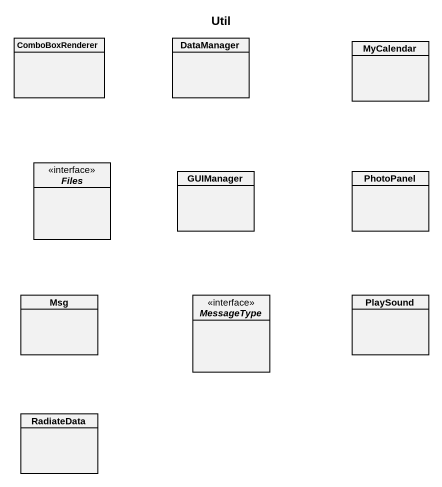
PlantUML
@startuml
title Util
hide circle
hide empty members
class ComboBoxRenderer
class DataManager
class MyCalendar
interface Files
class GUIManager
class PhotoPanel
class Msg
interface MessageType
class PlaySound
class RadiateData
@enduml
